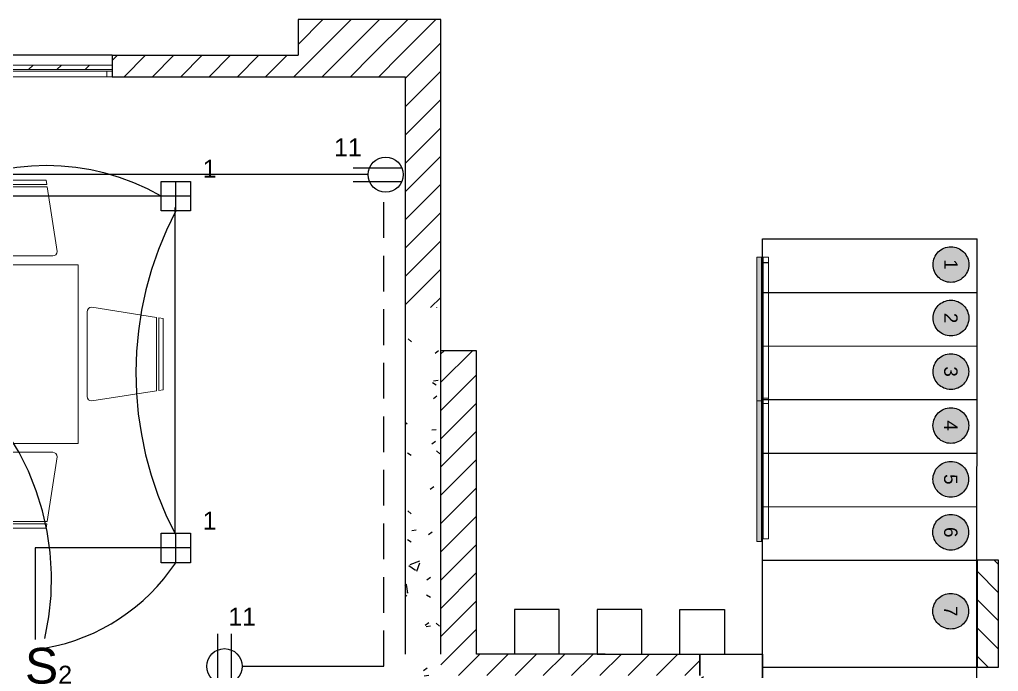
# Model space of a CAD drawing. Header units: inches. Extents: x 131 to 82119, y 71 to 16923.
# Drawn here: x 303.5 to 308.98, y 172.9 to 176.55 of the extents above; entities that cross this region are included whole.
import ezdxf
from ezdxf.enums import TextEntityAlignment as Align

# ---------------------------------------------------------------- set-up
doc = ezdxf.new("R2010")
doc.units = ezdxf.units.IN
doc.header["$MEASUREMENT"] = 0
for name, pattern in [('CENTER', [2, 1.25, -0.25, 0.25, -0.25]), ('HIDDEN', [9.525, 6.35, -3.175]), ('PISO', [0.3, 0.2, -0.1])]:
    doc.linetypes.add(name, pattern=pattern)
for name, color, linetype in [('A-ACHU-SOLID 255', 255, 'Continuous'), ('A-MURO', 2, 'Continuous'), ('A-PROY', 33, 'HIDDEN'), ('A-TEXT-EJES', 195, 'CENTER'), ('Arquitectonico', 253, 'Continuous'), ('INTERRUPTORES', 6, 'Continuous'), ('LAMPARAS', 20, 'Continuous'), ('Retorno', 5, 'HIDDEN')]:
    doc.layers.add(name, color=color, linetype=linetype)
for name, color, linetype, lineweight in [('A-GLAZ-CURT-MCUT', 52, 'Continuous', 18), ('A-GLAZ-CURT-OTLN', 52, 'Continuous', 18), ('A-GLAZ-CWMG-MCUT', 51, 'Continuous', 18), ('A-GLAZ-CWMG-OTLN', 51, 'Continuous', 18), ('A-WALL-____-PATT', 111, 'Continuous', 18), ('DUCTO-PARED O TECHO', 7, 'Continuous', 25), ('DUCTO-PISO', 7, 'PISO', 25), ('I-FURN-____-OTLN', 30, 'Continuous', 18), ('SIMBOLOGIA', 150, 'Continuous', 25)]:
    doc.layers.add(name, color=color, linetype=linetype, lineweight=lineweight)
doc.styles.get("Standard").update_dxf_attribs({"font": 'arial.ttf'})
doc.styles.add('swis Lt BT', font='swissl.ttf')
pattern_1 = [(50, (314.34163, 184.42544), (0.546432, -0.047308), [0.057, -0.629]), (355, (314.34163, 184.42544), (-0.105429, 0.57337), [0.046, -0.503]), (100.451, (314.38663, 184.42144), (0.440955, 0.525708), [0.049, -0.534]), (46.184, (314.3416, 184.57844), (0.813123, -0.12606), [0.086, -0.943]), (96.636, (314.4096, 184.5674), (0.711995, 0.74225), [0.073, -0.801]), (351.184, (314.3416, 184.5784), (0.71223, 0.742616), [0.069, -0.754]), (21, (314.41763, 184.54044), (0.454985, -0.306292), [0.057, -0.629]), (326, (314.41763, 184.54044), (0.185766, 0.552594), [0.046, -0.503]), (71.451, (314.45563, 184.51444), (0.640536, 0.246016), [0.049, -0.534]), (37.5, (314.34163, 184.42544), (0.009206, 0.2541166), [0.025, -0.472, 0.025, -0.485, -0.505]), (37.5, (314.34163, 184.42544), (0.009206, 0.2541166), [-1.007, 0.025, -0.48]), (7.5, (314.34163, 184.42544), (0.200461, 0.300738), [0.025, -0.266, 0.025, -0.46, -0.192]), (7.5, (314.34163, 184.42544), (0.200461, 0.300738), [-0.776, 0.025, -0.167]), (327.5, (314.17163, 184.42544), (0.406483, -0.0170776), [0.025, -0.165, 0.025, -0.569, -0.789]), (327.5, (314.17163, 184.42544), (0.406483, -0.0170776), [-0.785, 0.025, -0.764]), (317.5, (314.09563, 184.42544), (0.443999, 0.076008), [0.025, -0.223, 0.025, -0.37, -0.56]), (317.5, (314.09563, 184.42544), (0.443999, 0.076008), [-0.642, 0.025, -0.535])]
pattern_2 = [(45, (314.34163, 184.42544), (-0.07919596, 0.07919596), [])]

# ---------------------------------------------------------------- blocks, each defined once
blk = doc.blocks.new('Rectangular Mullion - 30mm Square-V23-ARQ-P1')
at = {"layer": 'A-GLAZ-CWMG-MCUT'}
for p, q in [((-0.03, 0.015), (0, 0.015)), ((-0.03, -0.015), (-0.03, 0.015)), ((0, 0.015), (0, -0.015)), ((0, -0.015), (-0.03, -0.015))]:
    blk.add_line(p, q, dxfattribs=at)
blk = doc.blocks.new('System Panel - Glazed-1526679-ARQ-P1')
at = {"layer": 'A-GLAZ-CURT-OTLN'}
h = blk.add_hatch(dxfattribs=at)
h.set_pattern_fill('FP_45', color=8, style=0, pattern_type=2)
h.set_pattern_definition([(45, (10.969, 8.183), (-0.079196, 0.079196), [])])
h.paths.add_polyline_path([(0.2267, 0.0245), (0.6452, 0.0245), (0.6452, 0.0495), (-0.6452, 0.0495), (-0.6452, 0.0245), (-0.0215, 0.0245)], flags=0)
at = {"layer": 'A-GLAZ-CURT-MCUT'}
for p, q in [((0.6452, 0.0495), (-0.6452, 0.0495)), ((-0.6452, 0.0495), (-0.6452, 0.0245)), ((-0.6452, 0.0245), (0.6452, 0.0245)), ((0.6452, 0.0245), (0.6452, 0.0495))]:
    blk.add_line(p, q, dxfattribs=at)
blk = doc.blocks.new('Rectangular Mullion - 30mm Square-1438073-ARQ-P1')
at = {"layer": 'A-GLAZ-CWMG-OTLN'}
for p, q in [((-6.2692, 2.4994), (-7.5147, 2.4994)), ((-6.2692, 2.4694), (-7.5147, 2.4694))]:
    blk.add_line(p, q, dxfattribs=at)
blk = doc.blocks.new('INDICADOR EJES')
at = {"layer": 'A-ACHU-SOLID 255'}
h = blk.add_hatch(color=256, dxfattribs=at)
edge = h.paths.add_edge_path()
edge.add_arc((0, 0.004), 0.004, 0, 360)
at = {"color": 0}
blk.add_circle((0, 0.004), 0.004, dxfattribs=at)
at = {"color": 0, "style": 'swis Lt BT'}
blk.add_attdef('1', text='', height=0.003, dxfattribs=at).set_placement((0, 0.004), align=Align.MIDDLE_CENTER)
blk = doc.blocks.new('System Panel - Glazed-1488045-ARQ-P1')
at = {"layer": 'A-GLAZ-CURT-OTLN'}
blk.add_hatch(color=256, dxfattribs=at).paths.add_polyline_path([(-0.3945, 0.0495), (-0.3945, 0.0245), (0.3945, 0.0245), (0.3945, 0.0495), (0.0344, 0.0495)], flags=0)
for p, q in [((-0.3945, 0.0495), (0.3945, 0.0495)), ((-0.3945, 0.0495), (-0.3945, 0.0245)), ((0.3945, 0.0245), (-0.3945, 0.0245)), ((0.3945, 0.0495), (0.3945, 0.0245))]:
    blk.add_line(p, q, dxfattribs=at)
blk = doc.blocks.new('System Panel - Glazed-1488044-ARQ-P1')
at = {"layer": 'A-GLAZ-CURT-OTLN'}
blk.add_hatch(color=256, dxfattribs=at).paths.add_polyline_path([(-0.402, 0.0245), (0.402, 0.0245), (0.402, 0.0495), (-0.402, 0.0495)], flags=0)
for p, q in [((-0.402, 0.0495), (0.402, 0.0495)), ((-0.402, 0.0495), (-0.402, 0.0245)), ((0.402, 0.0245), (-0.402, 0.0245)), ((0.402, 0.0495), (0.402, 0.0245))]:
    blk.add_line(p, q, dxfattribs=at)
blk = doc.blocks.new('Rectangular Mullion - 30mm Square-1488043-ARQ-P1')
at = {"layer": 'A-GLAZ-CWMG-OTLN'}
for p, q in [((0, -5.8737), (0.03, -5.8737)), ((0, -6.6327), (0, -5.8737)), ((0.03, -5.8737), (0.03, -6.6327)), ((0.03, -6.6327), (0, -6.6327))]:
    blk.add_line(p, q, dxfattribs=at)
blk = doc.blocks.new('Rectangular Mullion - 30mm Square-1488009-ARQ-P1')
at = {"layer": 'A-GLAZ-CWMG-OTLN'}
for p, q in [((-0.015, -0.015), (-0.015, 0.015)), ((-0.015, 0.015), (0.015, 0.015)), ((0.015, 0.015), (0.015, -0.015)), ((0.015, -0.015), (-0.015, -0.015))]:
    blk.add_line(p, q, dxfattribs=at)
blk = doc.blocks.new('Rectangular Mullion - 30mm Square-1488014-ARQ-P1')
at = {"layer": 'A-GLAZ-CWMG-OTLN'}
for p, q in [((-0.03, -0.015), (-0.03, 0.015)), ((-0.03, 0.015), (0, 0.015)), ((0, 0.015), (0, -0.015)), ((0, -0.015), (-0.03, -0.015))]:
    blk.add_line(p, q, dxfattribs=at)
blk = doc.blocks.new('A$C633049BD')
at = {"layer": 'A-GLAZ-CURT-OTLN', "rotation": 90.00000000000031}
for name, p in [('System Panel - Glazed-1488044-ARQ-P1', (-0.217, 1.0464)), ('System Panel - Glazed-1488045-ARQ-P1', (-0.217, 0.25))]:
    blk.add_blockref(name, p, dxfattribs=at)
at = {"layer": 'A-GLAZ-CWMG-OTLN', "extrusion": (0, 0, -1), "rotation": 89.99999999999972}
for name, p in [('Rectangular Mullion - 30mm Square-1488014-ARQ-P1', (0.217, 1.4484)), ('Rectangular Mullion - 30mm Square-1488009-ARQ-P1', (0.217, 0.6445))]:
    blk.add_blockref(name, p, dxfattribs=at)
at = {"layer": 'A-GLAZ-CWMG-OTLN'}
for p in [(-0.232, 7.2922), (-0.232, 6.5032)]:
    blk.add_blockref('Rectangular Mullion - 30mm Square-1488043-ARQ-P1', p, dxfattribs=at)
blk = doc.blocks.new('A$C798B2CDA')
at = {"layer": 'A-WALL-____-PATT'}
h = blk.add_hatch(dxfattribs=at)
h.set_pattern_fill('FP_1', color=8, angle=-90, style=0, pattern_type=2)
h.set_pattern_definition([(315, (2.27426, -3.68721), (0.079196, 0.079196), [])])
h.paths.add_polyline_path([(1.2021, -0.0733), (1.3217, -0.0733), (1.3217, 0.5264), (1.2018, 0.5264), (1.2018, -0.0391)])
at = {"layer": 'A-MURO'}
blk.add_lwpolyline([(1.2021, 0.5264), (1.2021, -0.0733), (1.3217, -0.0733), (1.3217, 0.5264)], close=True, dxfattribs=at)
at = {"layer": 'A-PROY'}
for p, q in [((0.001, 2.3271), (1.203, 2.3264)), ((1.2013, -0.6336), (1.203, 2.3264)), ((0.0008, 2.0271), (1.2028, 2.0264)), ((0.0006, 1.7271), (1.2026, 1.7264)), ((0.0004, 1.4271), (1.2025, 1.4264)), ((0.0002, 1.1271), (1.2023, 1.1264)), ((0.0001, 0.8271), (1.2021, 0.8264)), ((-0.0001, 0.5271), (1.2019, 0.5264)), ((-0.0016, -0.0732), (1.2016, -0.0732))]:
    blk.add_line(p, q, dxfattribs=at)
blk.add_blockref('A$C633049BD', (0.2358, 0.775))
at = {"layer": 'A-TEXT-EJES', "xscale": 24.99999999999999, "yscale": 24.99999999999999, "zscale": 24.99999999999999, "rotation": 269.9999999999999}
for p, values in [((0.9559, 2.183), {'1': '1'}), ((0.9557, 1.8832), {'1': '2'}), ((0.9555, 1.5831), {'1': '3'}), ((0.9554, 1.281), {'1': '4'}), ((0.9551, 0.9797), {'1': '5'}), ((0.9549, 0.6831), {'1': '6'}), ((0.9547, 0.2407), {'1': '7'})]:
    blk.add_blockref('INDICADOR EJES', p, dxfattribs=at).add_auto_attribs(values)
blk = doc.blocks.new('SILLA COMEDOR AUXILIAR')
at = {"layer": 'I-FURN-____-OTLN'}
for p, q in [((3302.018, 1494.6359), (3302.0141, 1494.6109)), ((3302.018, 1494.6359), (3302.418, 1494.6359)), ((3302.4219, 1494.6109), (3302.418, 1494.6359)), ((3302.0121, 1494.5984), (3301.9555, 1494.2359)), ((3302.0122, 1494.5984), (3302.4239, 1494.5984)), ((3302.4219, 1494.6109), (3302.0141, 1494.6109)), ((3302.4805, 1494.2359), (3302.4238, 1494.5984)), ((3301.9805, 1494.2109), (3302.4555, 1494.2109))]:
    blk.add_line(p, q, dxfattribs=at)
for centre, start, end in [((3301.9805, 1494.2359), 180, 270), ((3302.4555, 1494.2359), 270, 0)]:
    blk.add_arc(centre, 0.025, start, end, dxfattribs=at)
blk = doc.blocks.new('comedor final')
at = {"layer": 'I-FURN-____-OTLN'}
blk.add_lwpolyline([(3315.1416, 1499.3133), (3317.1416, 1499.3133), (3317.1416, 1498.3133), (3315.1416, 1498.3133)], close=True, dxfattribs=at)
at = {"layer": 'A-MURO', "xscale": -1}
for p in [(6617.7405, 5.1524), (6618.3596, 5.1524)]:
    blk.add_blockref('SILLA COMEDOR AUXILIAR', p, dxfattribs=at)
at = {"layer": 'A-MURO'}
blk.add_blockref('SILLA COMEDOR AUXILIAR', (14.5428, 5.1524), dxfattribs=at)
for p, rotation in [((4809.3025, -1803.4046), 90), ((6617.7405, 2992.4742), 180), ((6618.3596, 2992.4742), 180)]:
    blk.add_blockref('SILLA COMEDOR AUXILIAR', p, dxfattribs=dict(at, rotation=rotation))
at = {"layer": 'A-MURO', "xscale": -1, "rotation": 270}
blk.add_blockref('SILLA COMEDOR AUXILIAR', (1822.9807, -1803.4046), dxfattribs=at)
at = {"layer": 'I-FURN-____-OTLN', "xscale": -1, "rotation": 180}
blk.add_blockref('SILLA COMEDOR AUXILIAR', (14.5428, 2992.4742), dxfattribs=at)
blk = doc.blocks.new('TOMA')
at = {"layer": 'SIMBOLOGIA'}
for p, q in [((-0.0301, 0.2165), (-0.0301, 0.0062)), ((0.0294, 0.2165), (0.0294, 0.1463)), ((0.0294, 0.1463), (0.0294, 0.0059))]:
    blk.add_line(p, q, dxfattribs=at)
blk.add_circle((0, 0.0761), 0.0761, dxfattribs=at)

msp = doc.modelspace()

# ---------------------------------------------------------------- hatches: boundary and pattern name
at = {"layer": 'Arquitectonico'}
h = msp.add_hatch(dxfattribs=at)
h.set_pattern_fill('FP_37', color=256, angle=360, style=0, pattern_type=2)
h.set_pattern_definition(pattern_2)
h.paths.add_polyline_path([(305.8579, 176.3478), (305.8579, 176.5478), (305.0579, 176.5478), (305.0579, 176.3478), (305.3368, 176.3478)])
h = msp.add_hatch(dxfattribs=at)
h.set_pattern_fill('FP_37', color=256, angle=360, style=0, pattern_type=2)
h.set_pattern_definition(pattern_2)
h.paths.add_polyline_path([(305.6579, 176.2278), (305.6579, 176.3478), (304.0179, 176.3478), (304.0179, 176.2278), (305.3368, 176.2278)], flags=0)
h = msp.add_hatch(dxfattribs=at)
h.set_pattern_fill('FP_37', color=256, angle=360, style=0, pattern_type=2)
h.set_pattern_definition(pattern_2)
h.paths.add_polyline_path([(305.8579, 174.9338), (305.8579, 176.3478), (305.6579, 176.3478), (305.6579, 174.9338)], flags=0)
h = msp.add_hatch(dxfattribs=at)
h.set_pattern_fill('FP_31', color=256, angle=360, style=0, pattern_type=2)
h.set_pattern_definition(pattern_1)
h.paths.add_polyline_path([(305.8579, 172.6923), (305.8579, 174.9338), (305.6579, 174.9338), (305.6579, 172.6923), (305.8333, 172.6923)], flags=0)
h = msp.add_hatch(dxfattribs=at)
h.set_pattern_fill('FP_37', color=256, angle=360, style=0, pattern_type=2)
h.set_pattern_definition(pattern_2)
h.paths.add_polyline_path([(306.0579, 172.9923), (306.0579, 174.6923), (305.8579, 174.6923), (305.8579, 172.9923), (306.0815, 172.9923)])
h = msp.add_hatch(dxfattribs=at)
h.set_pattern_fill('FP_37', color=256, angle=360, style=0, pattern_type=2)
h.set_pattern_definition(pattern_2)
h.paths.add_polyline_path([(307.3079, 172.8723), (307.3079, 172.9923), (305.8579, 172.9923), (305.8579, 172.8723), (306.8261, 172.8723)], flags=0)
h = msp.add_hatch(dxfattribs=at)
h.set_pattern_fill('FP_31', color=256, angle=360, style=0, pattern_type=2)
h.set_pattern_definition(pattern_1)
h.paths.add_polyline_path([(307.5379, 172.4923), (307.6579, 172.4923), (307.6579, 172.9923), (307.3079, 172.9923), (307.3079, 172.4923), (307.3225, 172.4923)], flags=0)

# ---------------------------------------------------------------- linework, layer by layer
for p, q in [((305.0579, 176.5478), (305.0579, 176.3478)), ((305.8579, 176.5478), (305.0579, 176.5478)), ((305.8579, 172.9923), (305.8579, 176.5478)), ((304.0179, 176.3478), (300.0114, 176.3478)), ((304.0179, 176.3478), (304.0179, 176.2278)), ((304.0179, 176.3478), (305.0579, 176.3478)), ((304.0179, 176.2278), (305.6579, 176.2278)), ((305.6579, 176.2278), (305.6579, 172.9923)), ((307.6579, 172.9923), (307.6579, 175.3194)), ((306.0579, 174.6923), (305.8579, 174.6923)), ((306.0579, 172.9923), (306.0579, 174.6923)), ((306.5204, 173.2423), (306.2704, 173.2423)), ((306.2704, 173.2423), (306.2704, 172.9923)), ((306.5204, 172.9923), (306.5204, 173.2423)), ((306.9829, 173.2423), (306.7329, 173.2423)), ((306.7329, 173.2423), (306.7329, 172.9923)), ((306.9829, 172.9923), (306.9829, 173.2423)), ((307.1954, 173.2423), (307.4454, 173.2423)), ((307.1954, 172.9923), (307.1954, 173.2423)), ((307.4454, 173.2423), (307.4454, 172.9923)), ((306.5204, 172.9923), (306.0579, 172.9923)), ((306.7779, 172.9923), (306.5204, 172.9923)), ((306.7329, 172.9923), (307.6579, 172.9923)), ((307.3079, 172.9923), (307.3079, 172.8723)), ((307.3079, 172.8723), (307.3079, 172.9923)), ((307.6579, 172.4923), (307.6579, 172.9923)), ((307.6579, 172.9923), (307.6579, 171.0833))]:
    msp.add_line(p, q, dxfattribs=at)
at = {"layer": 'DUCTO-PARED O TECHO'}
for points in [[(305.4498, 175.679), (300.3806, 175.679)], [(304.2913, 175.5585), (302.9965, 175.5585)], [(304.3705, 173.6659), (304.3705, 175.494)], [(304.2913, 173.5872), (303.5856, 173.5872), (303.5856, 173.0745)], [(304.7451, 172.9245), (305.5377, 172.9245)]]:
    msp.add_lwpolyline(points, dxfattribs=at)
at = {"layer": 'DUCTO-PISO'}
msp.add_line((305.5377, 172.9245), (305.5377, 175.55), dxfattribs=at)
at = {"layer": 'LAMPARAS'}
for p, q in [((304.2913, 175.6408), (304.456, 175.6408)), ((304.3737, 175.4761), (304.3737, 175.6408)), ((304.456, 175.6408), (304.456, 175.4761)), ((304.456, 175.5585), (304.2913, 175.5585)), ((304.456, 175.4761), (304.2913, 175.4761)), ((304.2913, 173.6695), (304.456, 173.6695)), ((304.3737, 173.5048), (304.3737, 173.6695)), ((304.456, 173.6695), (304.456, 173.5048)), ((304.456, 173.5872), (304.2913, 173.5872)), ((304.456, 173.5048), (304.2913, 173.5048))]:
    msp.add_line(p, q, dxfattribs=at)
for points in [[(304.456, 175.4761), (304.2913, 175.4761), (304.2913, 175.6408), (304.456, 175.6408)], [(304.456, 173.5048), (304.2913, 173.5048), (304.2913, 173.6695), (304.456, 173.6695)]]:
    msp.add_lwpolyline(points, close=True, dxfattribs=at)
at = {"layer": 'Retorno'}
for centre, radius, start, end in [((303.6493, 174.4429), 1.2871, 60.0809, 119.9575), ((306.1071, 174.568), 1.9569, 152.3516, 207.4502), ((302.1997, 173.4121), 1.4782, 347.0034, 61.3024), ((303.4522, 174.1165), 1.106, 280.057, 326.4201)]:
    msp.add_arc(centre, radius, start, end, dxfattribs=at)

# ---------------------------------------------------------------- block references
at = {"layer": 'Arquitectonico'}
for name, p in [('System Panel - Glazed-1526679-ARQ-P1', (303.3727, 176.2428)), ('Rectangular Mullion - 30mm Square-1438073-ARQ-P1', (310.2571, 173.7584)), ('comedor final', (-3013.3137, -1324.1401)), ('A$C798B2CDA', (307.6579, 172.9923))]:
    msp.add_blockref(name, p, dxfattribs=at)
at = {"layer": 'Arquitectonico', "extrusion": (0, 0, -1), "rotation": 180}
msp.add_blockref('Rectangular Mullion - 30mm Square-V23-ARQ-P1', (-304.0179, 176.2428), dxfattribs=at)
at = {"layer": 'SIMBOLOGIA', "xscale": 1.29829461337991, "yscale": 1.29829461337991, "zscale": 1.29829461337991, "rotation": 90}
msp.add_blockref('TOMA', (305.6475, 175.679), dxfattribs=at)
at = {"layer": 'SIMBOLOGIA', "xscale": 1.29829461337991, "yscale": 1.29829461337991, "zscale": 1.29829461337991}
msp.add_blockref('TOMA', (304.6462, 172.8257), dxfattribs=at)

# ---------------------------------------------------------------- texts
for s, p in [('11', (305.3372, 175.7822)), ('1', (304.5629, 175.6621)), ('1', (304.5629, 173.6908)), ('11', (304.7453, 173.1525))]:
    msp.add_text(s, height=0.1).set_placement(p, align=Align.CENTER)
at = {"layer": 'INTERRUPTORES', "insert": (303.529, 173.0275), "char_height": 0.2, "attachment_point": 1}
msp.add_mtext_dynamic_manual_height_columns('\\pt0.0082306;S{\\H0.5x;2}', width=0.353086, gutter_width=12.5, heights=[0], dxfattribs=at)

doc.saveas('drawing.dxf')
